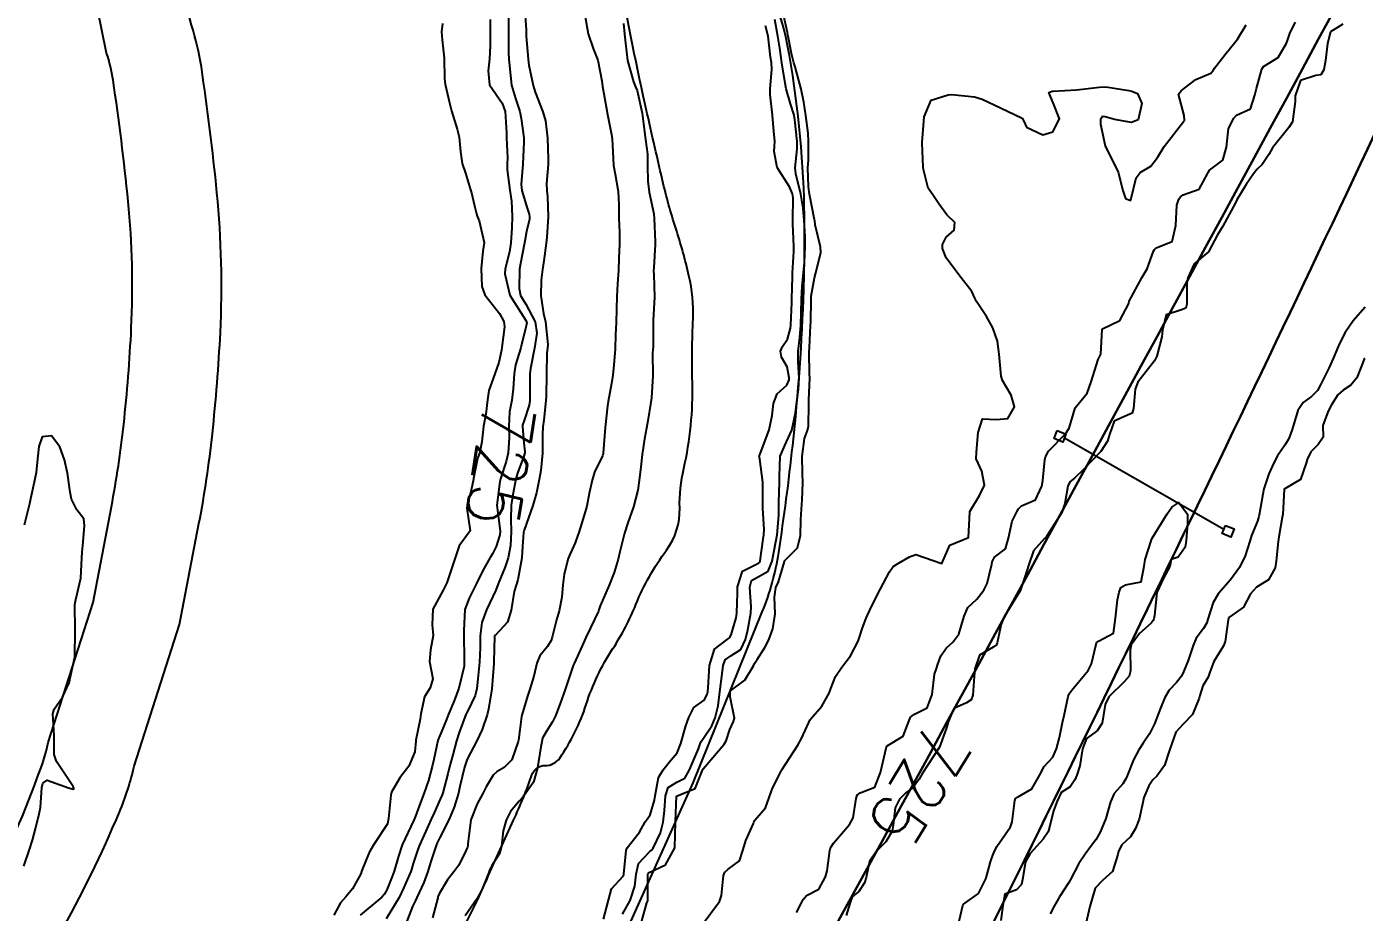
# Model space of a CAD drawing. Header units: metres. Extents: x 318500 to 325275, y 7408834 to 7428799.
# Drawn here: x 322122 to 322224, y 7417646.5 to 7417713.9 of the extents above; entities that cross this region are included whole.
import ezdxf
from ezdxf.enums import TextEntityAlignment as Align

# ---------------------------------------------------------------- set-up
doc = ezdxf.new("R2010")
doc.units = ezdxf.units.M
doc.header["$MEASUREMENT"] = 0
for name, color, linetype in [('Cotas', 45, 'Continuous'), ('Curvas de Nivel 1m', 11, 'Continuous'), ('Curvas de Nivel 5m', 15, 'Continuous'), ('Hidrografia', 140, 'Continuous'), ('Linha Férrea', 20, 'Continuous'), ('Pórticos', 45, 'Continuous'), ('Vias Primárias', 230, 'Continuous')]:
    doc.layers.add(name, color=color, linetype=linetype)
doc.styles.add('Style-STANDARD', font='STANDARD.shx')

msp = doc.modelspace()

# ---------------------------------------------------------------- linework, layer by layer
at = {"layer": 'Curvas de Nivel 1m', "flags": 128}
for points, elevation in [([(322158.72, 7417715.09), (322158.71, 7417713.49), (322158.72, 7417711.93), (322158.74, 7417711.49), (322158.78, 7417710.98), (322158.94, 7417709.49), (322159.23, 7417708.48), (322159.57, 7417707.48), (322159.68, 7417706.96), (322159.87, 7417705.47), (322159.89, 7417705.18), (322159.79, 7417703.48), (322159.68, 7417701.93), (322159.73, 7417701.47), (322160.12, 7417700.12), (322160.29, 7417699.65), (322160.32, 7417699.47), (322160.3, 7417699.28), (322160.09, 7417698.34), (322159.96, 7417697.6), (322159.93, 7417697.47), (322159.62, 7417695.91), (322159.55, 7417695.47), (322159.51, 7417694), (322159.63, 7417693.47), (322160.02, 7417692.81), (322160.73, 7417691.46), (322160.87, 7417690.58), (322160.7, 7417689.46), (322160.39, 7417687.9), (322160.34, 7417687.46), (322160.34, 7417687.07), (322160.33, 7417685.46), (322160.28, 7417685.1), (322159.9, 7417683.94), (322159.78, 7417683.58), (322159.78, 7417683.47), (322159.88, 7417682.24), (322159.95, 7417681.55), (322159.95, 7417681.47), (322159.94, 7417681.4), (322159.87, 7417681.21), (322159.4, 7417679.92), (322159.27, 7417679.48), (322159.03, 7417678.27), (322158.92, 7417677.48), (322158.88, 7417676.4), (322158.9, 7417675.48), (322158.85, 7417674.4), (322158.68, 7417673.48), (322158.46, 7417672.77), (322157.93, 7417671.49), (322157.73, 7417671.01), (322157.02, 7417669.5), (322156.67, 7417668.53), (322156.56, 7417667.51), (322156.55, 7417666.63), (322156.49, 7417665.51), (322156.38, 7417664.25), (322156.3, 7417663.51), (322156.17, 7417662.97), (322155.6, 7417661.81), (322155.51, 7417661.62), (322155.46, 7417661.52), (322154.95, 7417660.16), (322154.75, 7417659.53), (322154.47, 7417658.45), (322154.22, 7417657.54), (322154.08, 7417657), (322153.71, 7417655.55), (322153.66, 7417655.4), (322153.51, 7417655.06), (322153.03, 7417654.02), (322152.82, 7417653.56), (322152.4, 7417652.64), (322151.91, 7417651.57), (322151.79, 7417651.24), (322151.45, 7417650.17), (322151.3, 7417649.71), (322151.25, 7417649.57), (322150.71, 7417648.29), (322150.38, 7417647.59), (322149.39, 7417645.94)], 724), ([(322159.93, 7417715.48), (322160.05, 7417713.72), (322160.05, 7417713.47), (322160.06, 7417713.24), (322160.21, 7417711.47), (322160.26, 7417711.03), (322160.59, 7417709.46), (322160.74, 7417708.96), (322161.32, 7417707.45), (322161.52, 7417706.77), (322161.69, 7417705.45), (322161.74, 7417703.87), (322161.72, 7417703.45), (322161.6, 7417701.99), (322161.62, 7417701.45), (322161.67, 7417701), (322161.72, 7417699.45), (322161.63, 7417697.91), (322161.59, 7417697.45), (322161.4, 7417696.11), (322161.29, 7417695.45), (322161.21, 7417694.62), (322161.18, 7417693.45), (322161.38, 7417692.08), (322161.52, 7417691.45), (322161.7, 7417689.72), (322161.67, 7417689.44), (322161.62, 7417689.1), (322161.61, 7417687.45), (322161.57, 7417685.8), (322161.55, 7417685.45), (322161.4, 7417683.95), (322161.33, 7417683.45), (322161.3, 7417682.87), (322161.29, 7417681.45), (322161.17, 7417680.13), (322161.05, 7417679.45), (322160.85, 7417678.43), (322160.56, 7417677.46), (322159.91, 7417675.58), (322159.87, 7417675.47), (322159.86, 7417675.4), (322159.77, 7417674.33), (322159.73, 7417673.5), (322159.73, 7417673.47), (322159.41, 7417671.8), (322159.31, 7417671.47), (322159.13, 7417670.89), (322158.92, 7417669.48), (322158.62, 7417668.56), (322157.68, 7417667.56), (322157.65, 7417667.52), (322157.65, 7417667.49), (322157.59, 7417665.55), (322157.59, 7417665.49), (322157.58, 7417665.42), (322157.45, 7417663.49), (322157.18, 7417661.92), (322157.07, 7417661.5), (322156.7, 7417660.39), (322156.29, 7417659.51), (322155.56, 7417658.11), (322155.36, 7417657.52), (322155.01, 7417656.05), (322154.89, 7417655.53), (322154.57, 7417654.47), (322154.18, 7417653.54), (322153.48, 7417652.14), (322153.28, 7417651.74), (322153.2, 7417651.55), (322152.76, 7417650.25), (322152.55, 7417649.56), (322152.26, 7417648.73), (322151.72, 7417647.57), (322151.62, 7417647.36), (322151.4, 7417646.89), (322150.88, 7417645.58)], 723), ([(322164.45, 7417715.28), (322164.78, 7417713.41), (322165.16, 7417712.29), (322165.52, 7417711.4), (322165.82, 7417709.82), (322165.87, 7417709.4), (322166.21, 7417707.57), (322166.24, 7417707.39), (322166.55, 7417705.74), (322166.61, 7417705.38), (322166.64, 7417704.92), (322166.71, 7417703.38), (322166.83, 7417702.7), (322167.08, 7417701.38), (322167.12, 7417700.37), (322167.12, 7417699.37), (322167.17, 7417698.3), (322167.17, 7417697.37), (322167.13, 7417696.31), (322167.09, 7417695.37), (322167.02, 7417694.36), (322166.97, 7417693.38), (322166.95, 7417692.44), (322166.91, 7417691.38), (322166.86, 7417690.5), (322166.83, 7417689.38), (322166.75, 7417688.17), (322166.66, 7417687.38), (322166.56, 7417686.76), (322166.3, 7417685.38), (322166.25, 7417685.05), (322166.07, 7417683.39), (322165.93, 7417681.45), (322165.92, 7417681.39), (322165.91, 7417681.35), (322165.87, 7417681.23), (322165.26, 7417679.99), (322165.08, 7417679.4), (322164.86, 7417678.36), (322164.67, 7417677.4), (322164.49, 7417676.72), (322164.07, 7417675.41), (322164, 7417675.19), (322163.78, 7417674.62), (322163.4, 7417673.78), (322163.26, 7417673.42), (322162.94, 7417672.23), (322162.86, 7417671.42), (322162.77, 7417670.48), (322162.56, 7417669.43), (322162.38, 7417668.75), (322162.05, 7417667.43), (322161.95, 7417667.16), (322161.67, 7417666.7), (322161.1, 7417666), (322160.87, 7417665.45), (322160.63, 7417664.45), (322160.33, 7417663.46), (322160.16, 7417662.93), (322159.72, 7417661.47), (322159.7, 7417661.37), (322159.58, 7417660.37), (322159.46, 7417659.58), (322159.44, 7417659.47), (322158.96, 7417658.07), (322158.38, 7417657.48), (322157.85, 7417657.19), (322157.54, 7417656.89), (322157.01, 7417656.01), (322156.74, 7417655.5), (322156.31, 7417654.71), (322155.83, 7417653.51), (322155.62, 7417651.67), (322155.6, 7417651.52), (322155.57, 7417651.42), (322155.46, 7417651.14), (322154.92, 7417650.05), (322154.54, 7417649.53), (322154.05, 7417648.92), (322153.41, 7417647.85), (322153.33, 7417647.63), (322153.31, 7417647.55), (322152.91, 7417646.04)], 722), ([(322168.74, 7417645.34), (322169.25, 7417647.18), (322169.32, 7417647.33), (322169.34, 7417647.4), (322169.34, 7417649.33), (322169.35, 7417649.42), (322169.44, 7417649.49), (322170.69, 7417650.08), (322171.37, 7417651.31), (322171.38, 7417651.4), (322171.43, 7417653.31), (322171.43, 7417653.37), (322171.51, 7417655.31), (322172.94, 7417655.88), (322173.51, 7417657.28), (322173.55, 7417657.38), (322175.16, 7417659.26), (322175.3, 7417659.52), (322175.59, 7417660.38), (322175.86, 7417660.98), (322175.93, 7417661.25), (322175.62, 7417662.88), (322175.61, 7417663.25), (322175.63, 7417663.34), (322176.74, 7417664.14), (322177.38, 7417665.23), (322177.47, 7417665.41), (322177.66, 7417665.71), (322178.26, 7417666.63), (322178.55, 7417667.22), (322178.85, 7417668.05), (322179.05, 7417669.21), (322178.99, 7417670.47), (322179.09, 7417671.21), (322179.3, 7417671.64), (322179.74, 7417673.2), (322179.74, 7417673.22), (322179.76, 7417673.25), (322180.74, 7417674.22), (322180.97, 7417675.18), (322180.99, 7417676.37), (322181.05, 7417677.18), (322181.11, 7417677.9), (322181.15, 7417679.18), (322181.12, 7417679.91), (322181.09, 7417681.18), (322181.28, 7417682.57), (322181.5, 7417683.18), (322181.57, 7417683.5), (322181.6, 7417685.17), (322181.61, 7417685.49), (322181.68, 7417687.18), (322181.67, 7417687.46), (322181.64, 7417689.18), (322181.65, 7417689.5), (322181.74, 7417691.18), (322181.75, 7417691.44), (322181.78, 7417693.18), (322181.79, 7417693.42), (322182.05, 7417694.8), (322182.14, 7417695.18), (322182.51, 7417696.74), (322182.49, 7417697.17), (322182.1, 7417698.84), (322182.06, 7417699.18), (322182.05, 7417699.24), (322181.66, 7417701.18), (322181.57, 7417701.75), (322181.54, 7417703.19), (322181.57, 7417703.78), (322181.58, 7417705.19), (322181.55, 7417705.83), (322181.39, 7417707.19), (322181.22, 7417708.19), (322181.03, 7417709.19), (322180.56, 7417710.9), (322180.47, 7417711.2), (322180.28, 7417711.9), (322180.07, 7417712.98), (322180.03, 7417713.2), (322179.98, 7417713.52), (322179.6, 7417715.21)], 723), ([(322153.67, 7417714.19), (322153.6, 7417713.56), (322153.66, 7417712.94), (322153.81, 7417711.56), (322153.82, 7417709.98), (322153.88, 7417709.56), (322154.22, 7417708.15), (322154.36, 7417707.55), (322154.79, 7417706.14), (322154.95, 7417705.54), (322155.04, 7417704.41), (322155.17, 7417703.53), (322155.42, 7417702.8), (322155.82, 7417701.52), (322155.88, 7417701.28), (322156.12, 7417700.3), (322156.28, 7417699.69), (322156.33, 7417699.52), (322156.47, 7417699.15), (322156.85, 7417697.51), (322156.74, 7417696.84), (322156.63, 7417695.51), (322156.68, 7417694.15), (322156.9, 7417693.51), (322158.01, 7417692.08), (322158.36, 7417691.49), (322158.4, 7417691.08), (322158.19, 7417689.49), (322158.17, 7417689.29), (322157.96, 7417688.36), (322157.67, 7417687.49), (322157.21, 7417686.22), (322157.11, 7417685.5), (322156.99, 7417684.41), (322156.8, 7417683.51), (322156.68, 7417682.31), (322156.51, 7417681.51), (322156.35, 7417681.03), (322156.05, 7417679.52), (322156.02, 7417679.33), (322155.82, 7417678.39), (322155.6, 7417677.74), (322155.55, 7417677.52), (322155.54, 7417677.26), (322155.79, 7417675.52), (322154.94, 7417674.37), (322154.66, 7417673.54), (322154.44, 7417672.85), (322154.01, 7417671.55), (322153.72, 7417671), (322152.95, 7417669.56), (322152.9, 7417668.35), (322152.96, 7417667.56), (322152.76, 7417666.46), (322152.69, 7417665.56), (322152.94, 7417664.25), (322152.74, 7417663.56), (322152.31, 7417662.87), (322152.03, 7417661.57), (322151.98, 7417661.18), (322151.65, 7417659.57), (322151.64, 7417659.5), (322151.56, 7417658.67), (322151.12, 7417657.58), (322150.42, 7417656.71), (322149.78, 7417655.6), (322149.73, 7417655.38), (322149.57, 7417653.6), (322149.49, 7417653.2), (322148.44, 7417651.62), (322148.08, 7417651), (322147.53, 7417649.63), (322147.51, 7417649.56), (322147.44, 7417649.38), (322146.81, 7417648.25), (322146.3, 7417647.64), (322145.89, 7417647.16), (322145.4, 7417646.23)], 726), ([(322167.48, 7417714.19), (322167.54, 7417713.37), (322167.62, 7417712.7), (322167.79, 7417711.37), (322168.25, 7417709.74), (322168.4, 7417709.36), (322168.51, 7417709.08), (322168.9, 7417707.35), (322168.99, 7417706.56), (322169.15, 7417705.35), (322169.3, 7417704.23), (322169.31, 7417703.35), (322169.32, 7417702.17), (322169.44, 7417701.35), (322169.78, 7417699.68), (322169.82, 7417699.34), (322169.88, 7417697.55), (322169.88, 7417697.34), (322169.78, 7417695.61), (322169.77, 7417695.34), (322169.78, 7417695.07), (322169.85, 7417693.33), (322169.75, 7417691.59), (322169.74, 7417691.33), (322169.73, 7417689.58), (322169.71, 7417689.33), (322169.7, 7417689.07), (322169.72, 7417687.33), (322169.6, 7417685.66), (322169.56, 7417685.34), (322169.33, 7417683.91), (322169.23, 7417683.34), (322169.07, 7417682.53), (322168.9, 7417681.34), (322168.8, 7417680.4), (322168.68, 7417679.35), (322168.56, 7417678.62), (322168.25, 7417677.35), (322167.8, 7417676.13), (322167.54, 7417675.36), (322167.2, 7417673.93), (322167.07, 7417673.37), (322166.76, 7417672.36), (322166.38, 7417671.38), (322165.71, 7417669.8), (322165.6, 7417669.5), (322165.56, 7417669.39), (322164.96, 7417668.13), (322164.61, 7417667.4), (322164.32, 7417666.75), (322163.72, 7417665.41), (322163.7, 7417665.36), (322163.65, 7417665.25), (322163.03, 7417663.42), (322162.66, 7417662.37), (322162.3, 7417661.43), (322162.07, 7417660.96), (322161.58, 7417660.21), (322161.3, 7417659.71), (322161.24, 7417659.44), (322161.18, 7417659.06), (322160.91, 7417657.45), (322160.61, 7417656.38), (322159.99, 7417655.46), (322159.77, 7417655.21), (322159.51, 7417654.92), (322158.86, 7417654.12), (322158.53, 7417653.48), (322158.3, 7417652.66), (322158.17, 7417651.48), (322158.03, 7417650.92), (322157.45, 7417650.01), (322157.27, 7417649.66), (322157.21, 7417649.49), (322156.71, 7417648.21), (322156.31, 7417647.51), (322155.4, 7417646.18)], 721), ([(322165.95, 7417645.93), (322166.32, 7417647.38), (322166.55, 7417648.25), (322167.44, 7417649.2), (322167.49, 7417649.31), (322167.5, 7417649.36), (322167.67, 7417651.15), (322167.75, 7417651.36), (322168.69, 7417652.55), (322169.14, 7417653.34), (322169.29, 7417653.54), (322169.5, 7417653.87), (322169.85, 7417654.99), (322169.89, 7417655.33), (322170.15, 7417656.72), (322170.5, 7417657.32), (322170.97, 7417657.9), (322171.56, 7417658.6), (322171.84, 7417659.31), (322172.24, 7417660.65), (322172.46, 7417661.3), (322172.84, 7417662.06), (322173.62, 7417662.63), (322173.86, 7417663.05), (322173.9, 7417663.28), (322173.92, 7417663.57), (322174.03, 7417665.27), (322174.42, 7417666.51), (322175.37, 7417667.25), (322175.57, 7417667.36), (322175.69, 7417667.61), (322176.06, 7417668.89), (322176.12, 7417669.25), (322176.17, 7417670.8), (322176.18, 7417671.25), (322176.55, 7417672.44), (322177.76, 7417673.07), (322177.86, 7417673.13), (322177.9, 7417673.23), (322178.12, 7417674.89), (322178.17, 7417675.22), (322178.19, 7417675.62), (322178.11, 7417677.23), (322178.1, 7417678.96), (322178.09, 7417679.23), (322177.87, 7417681), (322177.83, 7417681.23), (322177.84, 7417681.26), (322177.87, 7417681.32), (322178.57, 7417683.22), (322178.8, 7417684.32), (322178.91, 7417685.22), (322179.18, 7417685.96), (322179.94, 7417686.62), (322180.11, 7417687.03), (322180.12, 7417687.2), (322179.96, 7417688.03), (322179.53, 7417688.77), (322179.44, 7417689.21), (322179.6, 7417689.58), (322179.98, 7417690.14), (322180.22, 7417690.98), (322180.24, 7417691.2), (322180.31, 7417692.92), (322180.31, 7417693.2), (322180.35, 7417694.89), (322180.37, 7417695.2), (322180.46, 7417696.81), (322180.47, 7417697.2), (322180.38, 7417698.92), (322180.38, 7417699.2), (322180.41, 7417700.92), (322180.37, 7417701.2), (322180.14, 7417701.75), (322179.19, 7417703.21), (322178.96, 7417704.44), (322179.01, 7417705.22), (322178.94, 7417705.96), (322178.84, 7417707.22), (322178.67, 7417708.79), (322178.65, 7417709.22), (322178.79, 7417710.7), (322178.75, 7417711.22), (322178.69, 7417711.64), (322178.5, 7417713.23), (322178.3, 7417714.01)], 721), ([(322167.4, 7417646.31), (322167.99, 7417647.35), (322168.34, 7417648.43), (322168.43, 7417649.35), (322168.63, 7417650.16), (322169.47, 7417651.06), (322169.62, 7417651.18), (322169.74, 7417651.33), (322170.3, 7417652.51), (322170.49, 7417653.32), (322170.61, 7417654.22), (322170.69, 7417655.32), (322170.87, 7417655.97), (322171.54, 7417656.38), (322172.16, 7417656.68), (322172.52, 7417657.3), (322173.19, 7417658.91), (322173.33, 7417659.28), (322173.4, 7417659.46), (322173.58, 7417659.71), (322174.2, 7417660.66), (322174.46, 7417661.27), (322174.69, 7417662.19), (322174.82, 7417663.26), (322175, 7417664.62), (322175.08, 7417665.26), (322175.22, 7417665.69), (322175.66, 7417665.99), (322176.43, 7417666.49), (322176.78, 7417667.24), (322176.95, 7417667.98), (322177.19, 7417669.24), (322177.21, 7417669.74), (322177.11, 7417671.24), (322177.24, 7417671.73), (322177.74, 7417672.01), (322178.51, 7417672.46), (322178.82, 7417673.21), (322178.96, 7417674.02), (322179.19, 7417675.21), (322179.31, 7417676.72), (322179.31, 7417677.21), (322179.31, 7417677.71), (322179.38, 7417679.21), (322179.36, 7417679.69), (322179.43, 7417681.21), (322179.88, 7417682.26), (322180.32, 7417683.19), (322180.58, 7417684.52), (322180.66, 7417685.19), (322180.83, 7417686.29), (322180.87, 7417687.19), (322180.79, 7417688.37), (322180.79, 7417689.19), (322180.92, 7417690.26), (322180.99, 7417691.19), (322181.02, 7417692.18), (322181.04, 7417693.19), (322181.09, 7417694.14), (322181.2, 7417695.19), (322181.28, 7417695.97), (322181.33, 7417697.19), (322181.32, 7417697.96), (322181.25, 7417699.19), (322181.18, 7417700.12), (322181, 7417701.19), (322180.61, 7417702.74), (322180.57, 7417703.2), (322180.73, 7417704.65), (322180.73, 7417705.19), (322180.55, 7417706.85), (322180.49, 7417707.2), (322180.22, 7417708.08), (322179.87, 7417709.21), (322179.8, 7417709.66), (322179.56, 7417711.21), (322179.39, 7417712.32), (322179.25, 7417713.22), (322179.02, 7417714.51)], 722), ([(322173.39, 7417645.39), (322174.79, 7417647.26), (322174.96, 7417647.72), (322175.11, 7417649.25), (322175.2, 7417649.5), (322175.45, 7417649.74), (322176.31, 7417650.38), (322176.61, 7417651.24), (322176.8, 7417651.91), (322177.38, 7417653.23), (322177.41, 7417653.31), (322177.49, 7417653.46), (322178.31, 7417654.41), (322178.57, 7417655.21), (322178.84, 7417655.9), (322179.5, 7417657.2), (322179.55, 7417657.3), (322180.78, 7417659.18), (322181.06, 7417659.69), (322181.6, 7417660.92), (322181.68, 7417661.09), (322181.74, 7417661.17), (322182.6, 7417662.17), (322183.15, 7417663.15), (322183.28, 7417663.51), (322183.64, 7417664.42), (322184.12, 7417665.14), (322184.78, 7417666.01), (322185.37, 7417667.12), (322185.45, 7417667.35), (322185.7, 7417668.13), (322185.97, 7417668.86), (322186.07, 7417669.11), (322186.41, 7417669.81), (322187.08, 7417671.1), (322187.75, 7417672.41), (322188.03, 7417672.81), (322188.5, 7417673.08), (322189.29, 7417673.55), (322189.77, 7417673.72), (322191.76, 7417673.04), (322192.37, 7417674.44), (322193.79, 7417675.01), (322193.87, 7417676.95), (322193.87, 7417677.01), (322194.63, 7417678.21), (322195.01, 7417679), (322194.79, 7417680.07), (322194.37, 7417681.01), (322194.38, 7417681.52), (322194.52, 7417683.01), (322194.86, 7417684.06), (322195.91, 7417684.02), (322196.79, 7417684.09), (322197.28, 7417684.97), (322197.04, 7417685.87), (322196.38, 7417686.98), (322196.28, 7417687.32), (322196.12, 7417688.99), (322195.98, 7417689.99), (322195.64, 7417691), (322195.15, 7417691.86), (322194.4, 7417693.01), (322194.27, 7417693.26), (322194.04, 7417693.77), (322193.05, 7417695.03), (322192.07, 7417696.34), (322191.81, 7417697.04), (322191.79, 7417697.34), (322192.09, 7417697.92), (322192.69, 7417698.45), (322192.75, 7417699.03), (322192.12, 7417699.6), (322191.53, 7417700.45), (322191.12, 7417701.06), (322190.71, 7417701.64), (322190.34, 7417703.07), (322190.33, 7417703.24), (322190.24, 7417705.07), (322190.24, 7417705.12), (322190.4, 7417707.07), (322190.94, 7417708.35), (322192.24, 7417708.76), (322192.5, 7417708.78), (322194.23, 7417708.61), (322194.82, 7417708.43), (322196.22, 7417707.77), (322197.87, 7417706.97), (322198.01, 7417706.76), (322198.2, 7417706.29), (322199.44, 7417705.71), (322200.2, 7417705.94), (322200.71, 7417706.93), (322200.23, 7417708.14), (322199.9, 7417708.94), (322200.15, 7417709.03), (322200.24, 7417709.04), (322202.01, 7417709.15), (322202.24, 7417709.17), (322203.78, 7417709.35), (322204.25, 7417709.38), (322206, 7417709.1), (322206.24, 7417709.04), (322206.66, 7417708.85), (322206.99, 7417708.09), (322206.71, 7417706.85), (322206.21, 7417706.66), (322204.9, 7417706.87), (322204.21, 7417707.09), (322204, 7417707.1), (322203.84, 7417706.89), (322203.84, 7417706.52), (322204.19, 7417704.88), (322205.2, 7417702.87), (322205.54, 7417701.46), (322205.75, 7417700.86), (322206.13, 7417700.71), (322206.19, 7417700.86), (322206.57, 7417702.43), (322206.88, 7417702.85), (322207.68, 7417703.33), (322208.18, 7417703.98), (322208.7, 7417704.82), (322210.21, 7417706.75), (322210.23, 7417706.78), (322210.24, 7417706.8), (322210.22, 7417707.19), (322209.79, 7417708.81), (322209.99, 7417709.06), (322210.25, 7417709.27), (322211.12, 7417709.93), (322212.26, 7417710.41), (322212.43, 7417710.62), (322212.53, 7417710.78), (322213.33, 7417711.81), (322214.08, 7417712.75), (322214.18, 7417712.87), (322214.29, 7417713.01), (322214.95, 7417714.1)], 724), ([(322224.03, 7417692.57), (322223.12, 7417691.52), (322222.49, 7417690.64), (322222.31, 7417690.32), (322221.99, 7417689.62), (322221.58, 7417688.65), (322221.28, 7417687.97), (322220.63, 7417686.66), (322220.38, 7417686.23), (322219.94, 7417685.77), (322219.3, 7417685.31), (322218.88, 7417684.69), (322218.45, 7417683.24), (322218.26, 7417682.69), (322218.15, 7417682.45), (322217.89, 7417682.05), (322217.33, 7417681.25), (322217.07, 7417680.71), (322216.69, 7417679.88), (322216.3, 7417678.72), (322216.23, 7417678.32), (322215.95, 7417676.72), (322215.92, 7417676.61), (322215.81, 7417676.27), (322215.36, 7417675.16), (322215.24, 7417674.73), (322214.88, 7417673.63), (322214.45, 7417672.74), (322213.75, 7417671.8), (322212.85, 7417670.76), (322212.44, 7417670.06), (322212.04, 7417668.78), (322211.96, 7417668.52), (322211.7, 7417668.07), (322211.14, 7417667.34), (322210.91, 7417666.79), (322210.53, 7417665.65), (322210.17, 7417664.79), (322210.01, 7417664.44), (322209.65, 7417663.97), (322209.07, 7417663.37), (322208.76, 7417662.81), (322208.42, 7417662.02), (322207.97, 7417660.82), (322207.59, 7417660.06), (322207.09, 7417659.33), (322206.77, 7417658.84), (322206.35, 7417658.06), (322205.88, 7417656.85), (322205.78, 7417656.61), (322205.54, 7417656.25), (322204.88, 7417655.51), (322204.6, 7417654.86), (322204.24, 7417653.6), (322203.95, 7417652.87), (322203.81, 7417652.56), (322203.49, 7417651.98), (322203.01, 7417651.35), (322202.68, 7417650.89), (322202.19, 7417650.17), (322201.54, 7417648.91), (322201.44, 7417648.71), (322200.71, 7417647.63), (322200.32, 7417646.92), (322200.01, 7417646.32)], 724), ([(322223.98, 7417688.69), (322223.95, 7417688.65), (322223.94, 7417688.62), (322223.39, 7417687.19), (322222.92, 7417686.63), (322222.34, 7417686.24), (322221.94, 7417685.89), (322221.45, 7417685.12), (322221.2, 7417684.65), (322220.8, 7417683.55), (322220.81, 7417682.66), (322220.44, 7417682.11), (322219.88, 7417681.55), (322219.59, 7417680.96), (322219.52, 7417680.68), (322219.09, 7417679.44), (322217.84, 7417678.7), (322217.74, 7417676.78), (322217.73, 7417676.7), (322217.43, 7417675.07), (322217.39, 7417674.7), (322217.25, 7417673.22), (322217.16, 7417672.71), (322216.66, 7417671.8), (322215.75, 7417671.24), (322215.29, 7417670.73), (322214.75, 7417669.71), (322213.71, 7417668.97), (322213.61, 7417668.85), (322213.58, 7417668.75), (322213.36, 7417667.08), (322213.23, 7417666.76), (322212.48, 7417665.57), (322212.18, 7417664.76), (322212.05, 7417664.37), (322211.64, 7417663.7), (322211.42, 7417662.98), (322211.37, 7417662.77), (322210.86, 7417661.53), (322210.14, 7417660.79), (322209.59, 7417660.17), (322209.11, 7417658.81), (322208.73, 7417657.64), (322208.13, 7417656.82), (322207.83, 7417656.54), (322207.54, 7417656.08), (322207.15, 7417655.21), (322207.06, 7417654.83), (322206.79, 7417653.55), (322206.52, 7417652.84), (322206.13, 7417652.2), (322205.48, 7417651.59), (322205.22, 7417651.11), (322205.16, 7417650.85), (322204.75, 7417649.57), (322204, 7417648.87), (322203.43, 7417648.29), (322203.02, 7417646.89), (322202.73, 7417645.56)], 723), ([(322121.76, 7417649.97), (322122.19, 7417651.23), (322122.41, 7417651.96), (322122.64, 7417652.8), (322122.93, 7417653.96), (322123.02, 7417654.43), (322123.14, 7417655.95), (322123.2, 7417656.28), (322123.53, 7417656.53), (322125.16, 7417655.93), (322125.52, 7417655.84), (322125.58, 7417655.86), (322125.58, 7417655.92), (322125.52, 7417656.03), (322124.24, 7417657.94), (322124.08, 7417658.47), (322124.07, 7417659.94), (322123.97, 7417661.57), (322124.08, 7417661.94), (322124.7, 7417662.85), (322125.21, 7417663.93), (322125.65, 7417665.92), (322125.68, 7417667.92), (322125.64, 7417669.92), (322125.71, 7417670.29), (322126.1, 7417671.91), (322126.18, 7417673.48), (322126.21, 7417673.91), (322126.25, 7417674.4), (322126.37, 7417675.91), (322126.32, 7417676.44), (322125.8, 7417677.13), (322125.4, 7417677.93), (322125.28, 7417678.47), (322125.09, 7417679.93), (322124.85, 7417680.93), (322124.49, 7417681.94), (322123.87, 7417682.76), (322123.15, 7417682.68), (322122.89, 7417681.96), (322122.79, 7417681.02), (322122.69, 7417679.96), (322122.55, 7417679.24), (322122.26, 7417677.97), (322122.19, 7417677.58), (322121.78, 7417675.97)], 726)]:
    msp.add_lwpolyline(points, dxfattribs=dict(at, elevation=elevation))
at = {"layer": 'Curvas de Nivel 5m', "elevation": 725, "flags": 128}
for points in [[(322157.31, 7417714.5), (322157.32, 7417713.51), (322157.3, 7417712.49), (322157.26, 7417711.51), (322157.17, 7417710.6), (322157.27, 7417709.51), (322158.22, 7417708.12), (322158.46, 7417707.5), (322158.56, 7417705.86), (322158.56, 7417705.49), (322158.63, 7417703.95), (322158.61, 7417703.49), (322158.61, 7417703.03), (322158.81, 7417701.48), (322158.94, 7417700.66), (322159, 7417699.48), (322158.95, 7417698.63), (322158.88, 7417697.48), (322158.78, 7417696.78), (322158.46, 7417695.49), (322158.42, 7417695.11), (322158.8, 7417693.48), (322160, 7417691.61), (322160.08, 7417691.47), (322160.1, 7417691.37), (322159.99, 7417690.82), (322159.71, 7417689.73), (322159.64, 7417689.47), (322159.25, 7417688.18), (322159.14, 7417687.48), (322159.07, 7417686.34), (322158.95, 7417685.48), (322158.78, 7417684.6), (322158.73, 7417683.48), (322158.75, 7417682.61), (322158.68, 7417681.48), (322158.52, 7417680.82), (322158.09, 7417679.49), (322158.04, 7417679.28), (322157.82, 7417677.49), (322158.08, 7417675.49), (322158.06, 7417675.21), (322157.77, 7417674.33), (322157.49, 7417673.77), (322157.32, 7417673.5), (322156.75, 7417672.5), (322156.27, 7417671.51), (322155.72, 7417670.39), (322155.38, 7417669.52), (322155.29, 7417667.93), (322155.31, 7417667.53), (322155.34, 7417665.84), (322155.34, 7417665.52), (322155.32, 7417665.2), (322154.93, 7417663.53), (322154.57, 7417662.58), (322154.14, 7417661.54), (322153.99, 7417661.15), (322153.58, 7417660.15), (322153.39, 7417659.74), (322153.33, 7417659.55), (322153.02, 7417658.1), (322152.9, 7417657.56), (322152.61, 7417656.49), (322152.28, 7417655.56), (322152.07, 7417655.01), (322151.53, 7417653.57), (322151.52, 7417653.54), (322151.49, 7417653.48), (322150.61, 7417651.58), (322150.31, 7417650.73), (322149.99, 7417649.59), (322149.85, 7417649.18), (322149.42, 7417648.17), (322149.22, 7417647.8), (322149.05, 7417647.61), (322147.4, 7417646.23)], [(322180.66, 7417646.43), (322181.04, 7417647.18), (322181.17, 7417647.42), (322181.42, 7417647.72), (322182.38, 7417648.2), (322182.89, 7417649.16), (322183, 7417649.6), (322183.2, 7417651.15), (322183.25, 7417651.37), (322183.48, 7417651.73), (322184.71, 7417653.13), (322184.98, 7417653.65), (322185.22, 7417655.12), (322185.28, 7417655.37), (322185.53, 7417655.55), (322186.65, 7417655.99), (322187.08, 7417657.1), (322187.53, 7417659.05), (322187.54, 7417659.09), (322187.55, 7417659.11), (322187.57, 7417659.13), (322188.79, 7417659.87), (322189.25, 7417661.07), (322189.35, 7417661.33), (322189.61, 7417661.52), (322190.63, 7417662.04), (322191.01, 7417663.05), (322191.19, 7417664.59), (322191.33, 7417665.04), (322191.41, 7417665.28), (322191.66, 7417665.99), (322192.1, 7417666.6), (322192.59, 7417667.03), (322193.05, 7417667.66), (322193.45, 7417669.01), (322193.72, 7417669.69), (322194.42, 7417670.31), (322194.95, 7417671), (322195.21, 7417671.52), (322195.55, 7417672.99), (322195.59, 7417673.17), (322195.77, 7417673.53), (322196.59, 7417674.16), (322196.83, 7417674.97), (322197.1, 7417676.26), (322197.46, 7417676.97), (322197.59, 7417677.19), (322197.82, 7417677.44), (322198.88, 7417677.89), (322199.37, 7417678.94), (322199.44, 7417679.35), (322199.6, 7417680.94), (322199.64, 7417681.17), (322199.88, 7417681.6), (322201.17, 7417682.92), (322201.46, 7417683.36), (322201.92, 7417684.91), (322202.82, 7417686.01), (322203.14, 7417686.89), (322203.67, 7417688.59), (322203.83, 7417688.88), (322203.86, 7417688.99), (322203.98, 7417690.88), (322203.98, 7417690.9), (322204, 7417690.91), (322205.31, 7417691.57), (322206, 7417692.86), (322206, 7417692.89), (322206.03, 7417693.02), (322207.01, 7417694.85), (322207.4, 7417695.5), (322207.88, 7417696.83), (322207.95, 7417696.97), (322208.08, 7417697.09), (322209.31, 7417697.59), (322209.59, 7417698.81), (322209.66, 7417700.34), (322209.83, 7417700.8), (322209.94, 7417700.99), (322210.14, 7417701.14), (322211.37, 7417701.56), (322212.03, 7417702.78), (322212.07, 7417702.88), (322212.16, 7417703.01), (322213.16, 7417703.78), (322213.44, 7417704.76), (322213.61, 7417706.17), (322213.88, 7417706.75), (322214, 7417706.97), (322214.22, 7417707.2), (322215.27, 7417707.69), (322215.61, 7417708.73), (322215.73, 7417709.25), (322216.15, 7417710.72), (322216.27, 7417710.92), (322217.39, 7417711.6), (322218.03, 7417712.7), (322218.09, 7417712.9), (322218.3, 7417713.51), (322218.72, 7417714.29)], [(322222.31, 7417714.15), (322221.39, 7417713.57), (322221.14, 7417712.66), (322220.99, 7417711.38), (322220.87, 7417710.66), (322220.64, 7417710.29), (322220.26, 7417710.23), (322219.1, 7417709.85), (322218.68, 7417708.69), (322218.68, 7417708.24), (322218.49, 7417706.7), (322218.21, 7417706.26), (322216.95, 7417704.71), (322216.68, 7417704.22), (322216.17, 7417703.44), (322215.79, 7417703.1), (322215.5, 7417702.73), (322214.95, 7417701.93), (322214.24, 7417700.75), (322214.13, 7417700.52), (322213.16, 7417698.76), (322212.77, 7417698.1), (322212.08, 7417696.78), (322210.98, 7417695.87), (322210.5, 7417694.8), (322210.44, 7417694.4), (322210.43, 7417692.8), (322210.34, 7417692.49), (322210.02, 7417692.38), (322208.85, 7417691.99), (322208.56, 7417690.82), (322208.51, 7417690.3), (322208.14, 7417688.83), (322207.97, 7417688.49), (322206.7, 7417686.85), (322206.48, 7417686.32), (322206.37, 7417684.85), (322206.27, 7417684.49), (322205.91, 7417684.33), (322204.89, 7417683.89), (322204.52, 7417682.87), (322204.39, 7417682.37), (322203.88, 7417681.57), (322203.22, 7417680.89), (322202.54, 7417680.21), (322201.85, 7417679.53), (322201.51, 7417679.25), (322201.35, 7417678.92), (322201.13, 7417677.61), (322200.89, 7417676.92), (322199.79, 7417675.18), (322199.69, 7417675.04), (322199.57, 7417674.94), (322198.73, 7417673.99), (322198.38, 7417672.95), (322198.24, 7417672.47), (322197.73, 7417670.96), (322196.51, 7417668.98), (322196.28, 7417668.4), (322195.97, 7417666.99), (322195.88, 7417666.78), (322195.67, 7417666.65), (322194.62, 7417666.04), (322194.27, 7417665), (322194.21, 7417664.43), (322194.1, 7417663.01), (322193.99, 7417662.64), (322193.62, 7417662.41), (322192.65, 7417661.99), (322192.25, 7417661.03), (322192.11, 7417660.52), (322191.57, 7417659.04), (322190.27, 7417657.06), (322190.01, 7417656.59), (322189.53, 7417655.94), (322189.03, 7417655.57), (322188.51, 7417655.08), (322188.18, 7417654.41), (322188.04, 7417653.08), (322187.95, 7417652.63), (322187.48, 7417651.83), (322186.77, 7417651.1), (322186.23, 7417650.33), (322185.97, 7417649.11), (322185.86, 7417648.69), (322185.42, 7417648.03), (322184.92, 7417647.62), (322184.74, 7417647.13), (322184.46, 7417646.2)], [(322192.88, 7417645.02), (322193.36, 7417646.96), (322193.37, 7417647.01), (322193.38, 7417647.04), (322193.41, 7417647.06), (322194.54, 7417647.88), (322195.11, 7417648.99), (322195.18, 7417649.26), (322195.46, 7417650.3), (322195.64, 7417650.81), (322195.71, 7417650.99), (322195.95, 7417651.46), (322196.98, 7417652.97), (322197.12, 7417653.34), (322197.32, 7417654.96), (322197.37, 7417655.12), (322197.52, 7417655.23), (322198.62, 7417655.86), (322199.22, 7417656.93), (322199.56, 7417657.56), (322200.21, 7417658.28), (322200.49, 7417658.92), (322200.72, 7417659.78), (322200.95, 7417660.92), (322201.08, 7417661.45), (322201.39, 7417662.91), (322201.45, 7417663.1), (322201.63, 7417663.35), (322202.91, 7417664.89), (322203.16, 7417665.39), (322203.52, 7417666.88), (322203.55, 7417667.01), (322203.68, 7417667.12), (322204.83, 7417667.73), (322205, 7417668.86), (322205.13, 7417670.27), (322205.28, 7417670.86), (322205.4, 7417671.2), (322205.74, 7417671.4), (322206.95, 7417671.64), (322207.17, 7417672.84), (322207.25, 7417673.35), (322207.74, 7417674.83), (322207.79, 7417674.96), (322208.92, 7417676.81), (322209.29, 7417677.33), (322209.82, 7417677.68), (322210.47, 7417676.79), (322210.47, 7417676.12), (322210.37, 7417674.79), (322210.3, 7417674.28), (322209.77, 7417673.51), (322209.23, 7417673.34), (322209.13, 7417672.81), (322208.64, 7417671.92), (322208.13, 7417670.82), (322207.96, 7417669.08), (322207.91, 7417668.83), (322207.85, 7417668.69), (322207.71, 7417668.5), (322206.83, 7417667.7), (322206.19, 7417666.84), (322206.11, 7417666.42), (322206.14, 7417664.85), (322206.03, 7417664.46), (322205.64, 7417664.02), (322204.48, 7417662.87), (322204.21, 7417662.28), (322203.96, 7417660.87), (322203.59, 7417660.29), (322202.77, 7417659.7), (322202.48, 7417658.9), (322202.28, 7417657.62), (322202.04, 7417656.9), (322201.9, 7417656.55), (322201.54, 7417656), (322200.85, 7417655.59), (322200.54, 7417654.92), (322200.25, 7417654.19), (322199.95, 7417652.93), (322199.85, 7417652.57), (322199.48, 7417652.02), (322198.48, 7417650.94), (322198.12, 7417650.29), (322197.91, 7417648.95), (322197.81, 7417648.58), (322197.43, 7417648.17), (322196.56, 7417647.83), (322196.41, 7417646.97), (322196.24, 7417645.82)]]:
    msp.add_lwpolyline(points, dxfattribs=at)
at = {"layer": 'Hidrografia'}
for points in [[(322127, 7417597.17, -0.018286), (322131.51, 7417602.31, -0.033459), (322136.5, 7417606.93, -0.174051), (322141.99, 7417608.84, 0.133347), (322148.84, 7417610.62, 0.148492), (322151.75, 7417613.71), (322160.66, 7417631.33), (322166.91, 7417643.27), (322172.79, 7417656.33), (322178.06, 7417669.35, 0.058324), (322179.31, 7417673.87, 0.010495), (322180.38, 7417682.03, 0.019867), (322181.22, 7417693.9, 0.01239), (322181.26, 7417700.12, 0.041831), (322179.98, 7417712.53, 0.139505), (322175.39, 7417721.71, -0.141041)], [(322153.24, 7417641.77, 0.039982), (322157.07, 7417648.99, -0.007488), (322159.09, 7417653.46, 0.025942), (322160.5, 7417656.93, -0.323943), (322161.5, 7417657.64, 0.250209), (322162.61, 7417658.21, 0.073782), (322164.63, 7417662.28, -0.066772), (322166.65, 7417666.52, 0.04837), (322168.42, 7417669.91, -0.063344), (322170.75, 7417674.05, 0.167231), (322171.76, 7417677.25, -0.062248), (322172.07, 7417680.28, 0.062269), (322172.73, 7417686.85, -0.017414), (322172.78, 7417691.68, 0.068725), (322172.47, 7417694.97, 0.020918), (322171.46, 7417698.6, -0.020918), (322170.45, 7417702.24, -0.002683), (322169.13, 7417708.03, -0.010738), (322167.05, 7417718.42, 0.032665)]]:
    msp.add_lwpolyline(points, format="xyb", dxfattribs=at)
at = {"layer": 'Linha Férrea'}
for points in [[(323316.21, 7418903.38), (323295.96, 7418857.36), (323255.66, 7418767.11), (323232.01, 7418717.9), (323140.48, 7418539.7, -0.015254), (323123.01, 7418508.23, -0.061006), (323056.4, 7418409.18, -0.093744), (322932.68, 7418312.34), (322756.56, 7418221.68), (322577.42, 7418127.21, 0.021826), (322500.35, 7418082.33, 0.036627), (322429.66, 7418027.86, 0.080354), (322310.74, 7417877.68), (322269.07, 7417801.22), (322233.98, 7417737.99, -0.002223), (322154.87, 7417593.01)], [(322154.87, 7417593.01, 0.002223), (322233.98, 7417737.99), (322269.07, 7417801.22), (322310.74, 7417877.68, -0.080354), (322429.66, 7418027.86, -0.036627), (322500.35, 7418082.33, -0.021826), (322577.42, 7418127.21), (322756.56, 7418221.68), (322932.68, 7418312.34, 0.093744), (323056.4, 7418409.18, 0.061006), (323123.01, 7418508.23, 0.015254), (323140.48, 7418539.7), (323232.01, 7418717.9), (323255.66, 7418767.11), (323295.96, 7418857.36), (323316.21, 7418903.38)], [(323318.17, 7418898.23), (323303.7, 7418864.83, 0.016709), (323274.18, 7418784.72, -0.035367), (323251.3, 7418730.96), (323150.8, 7418532.23, -0.11004), (322987.22, 7418339.83, -0.043194), (322935.02, 7418307.81), (322758.73, 7418217.45), (322579.69, 7418123.41, 0.015591), (322512.53, 7418085.27, 0.028884), (322446.68, 7418037.34, 0.09114), (322311.04, 7417869.94), (322250.35, 7417758.08, 0.01377), (322231.11, 7417719.38, -0.006143), (322196.38, 7417647.06, -0.005702), (322169.67, 7417596.02)], [(322169.67, 7417596.02, 0.005702), (322196.38, 7417647.06, 0.006143), (322231.11, 7417719.38, -0.01377), (322250.35, 7417758.08), (322311.04, 7417869.94, -0.09114), (322446.68, 7418037.34, -0.028884), (322512.53, 7418085.27, -0.015591), (322579.69, 7418123.41), (322758.73, 7418217.45), (322935.02, 7418307.81, 0.043194), (322987.22, 7418339.83, 0.11004), (323150.8, 7418532.23), (323251.3, 7418730.96, 0.035367), (323274.18, 7418784.72, -0.016709), (323303.7, 7418864.83), (323318.17, 7418898.23)]]:
    msp.add_lwpolyline(points, format="xyb", dxfattribs=at)
at = {"layer": 'Pórticos'}
for points in [[(322200.55, 7417683.17), (322201.21, 7417682.9), (322200.97, 7417682.29), (322200.3, 7417682.56)], [(322213.37, 7417675.94), (322214.03, 7417675.67), (322213.78, 7417675.05), (322213.12, 7417675.32)]]:
    msp.add_lwpolyline(points, close=True, dxfattribs=at)
msp.add_lwpolyline([(322213.24, 7417675.63), (322201.09, 7417682.6)], dxfattribs=at)
at = {"layer": 'Vias Primárias'}
for points in [[(323715.64, 7420145.55, 0), (323709.04, 7420132.94)], [(323831.09, 7420001.79, 0), (323833.84, 7420008.44, 0.220888)], [(322120.35, 7417637.85, 0.012445), (322124.45, 7417644.7, 0.029164), (322129.04, 7417654.08, 0.042321), (322130.18, 7417657.6), (322133.63, 7417668.38), (322135.11, 7417676.08, 0.020424), (322136.13, 7417682.91, 0.01496), (322136.74, 7417690.64, 0.036652), (322136.48, 7417701.3, 0.012619), (322135.29, 7417710.88, 0.042729), (322134.53, 7417714.07), (322132.21, 7417723.14), (322129.52, 7417731.71), (322126.48, 7417740.01), (322120.99, 7417753.99)], [(322118.54, 7417647.63, 0.050208), (322122.77, 7417656.71, 0.046535), (322123.61, 7417659.39), (322127.03, 7417670.06), (322128.43, 7417677.36, 0.020424), (322129.37, 7417683.64, 0.01496), (322129.95, 7417690.97, 0.036652), (322129.71, 7417700.64, 0.012619), (322128.56, 7417709.88, 0.042729), (322128.07, 7417711.94), (322126.68, 7417718.72), (322124.44, 7417726.03), (322120.45, 7417738.01)]]:
    msp.add_lwpolyline(points, format="xyb", dxfattribs=at)

# ---------------------------------------------------------------- texts
at = {"layer": 'Cotas', "style": 'Style-STANDARD'}
for rotation, p in [(261.2439, (322158.1, 7417680.55, 725)), (238.8992, (322190.03, 7417656.11, 725))]:
    msp.add_text('725', height=4, rotation=rotation, dxfattribs=at).set_placement(p, align=Align.MIDDLE_CENTER)

doc.saveas('drawing.dxf')
